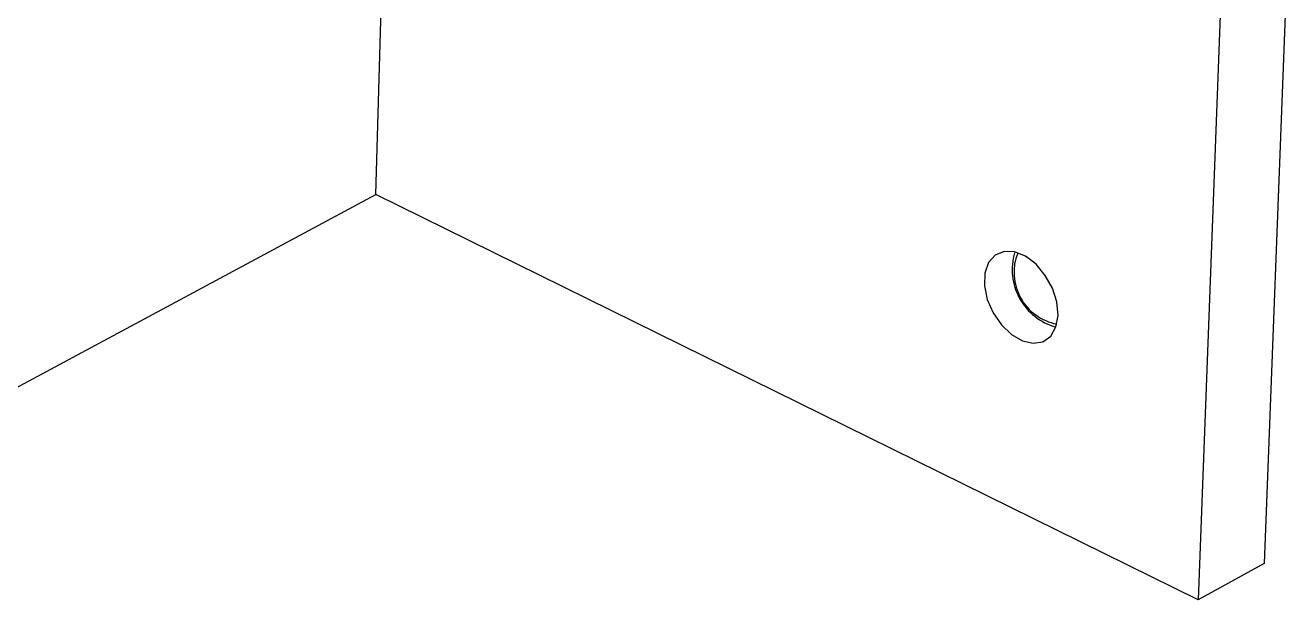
# Model space of a CAD drawing. Extents: x 0 to 159, y 0 to 236.
# Drawn here: x 142.83 to 159.08, y 132.55 to 139.95 of the extents above; entities that cross this region are included whole.
import ezdxf

# ---------------------------------------------------------------- set-up
doc = ezdxf.new("R2010")
doc.units = 0
doc.layers.get('0').update_dxf_attribs({"linetype": 'CONTINUOUS'})

msp = doc.modelspace()

# ---------------------------------------------------------------- linework, layer by layer
at = {"color": 7, "linetype": 'CONTINUOUS'}
for p, q in [((147.34, 137.767), (147.456, 141.772)), ((159.08, 140.966), (158.776, 133.017)), ((158.224, 140.503), (157.925, 132.548)), ((140.458, 134.069), (147.34, 137.767)), ((157.925, 132.548), (147.34, 137.767)), ((158.776, 133.017), (157.925, 132.548))]:
    msp.add_line(p, q, dxfattribs=at)
msp.add_lwpolyline([(156.123, 136.211), (156.107, 136.383), (156.051, 136.56), (155.959, 136.726), (155.839, 136.868), (155.703, 136.972), (155.561, 137.029), (155.427, 137.034), (155.313, 136.986), (155.229, 136.891), (155.182, 136.755), (155.176, 136.593), (155.212, 136.417), (155.287, 136.243), (155.394, 136.088), (155.523, 135.964), (155.664, 135.882), (155.803, 135.851), (155.929, 135.872), (156.029, 135.944), (156.096, 136.061), (156.123, 136.211)], dxfattribs=at)
msp.add_arc((156.301, 136.801), 0.769, 163.6564, 254.2469, dxfattribs=at)
at = {"color": 8, "linetype": 'CONTINUOUS'}
msp.add_arc((156.233, 136.764), 0.677, 158.3467, 259.297, dxfattribs=at)

doc.saveas('drawing.dxf')
